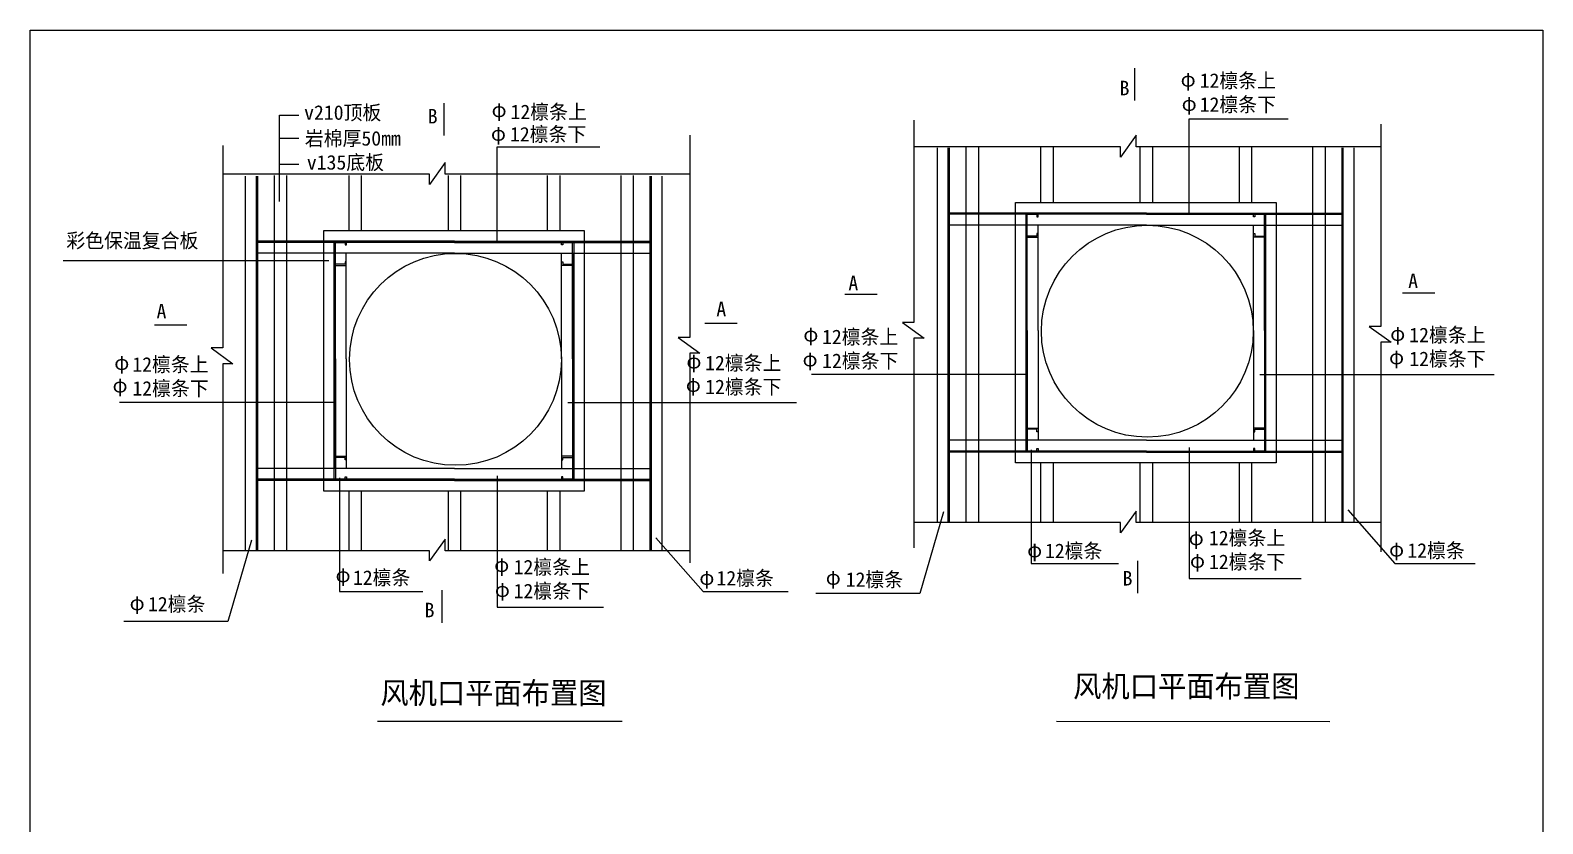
# Model space of a CAD drawing. Header units: metres. Extents: x 675 to 925, y 353 to 656.
# Drawn here: x 675 to 925.3, y 524.7 to 656 of the extents above; entities that cross this region are included whole.
import ezdxf

# ---------------------------------------------------------------- set-up
doc = ezdxf.new("R2010")
doc.units = ezdxf.units.M
doc.layers.add('BIAO', color=7, linetype='Continuous')
doc.layers.add('Q', color=4, linetype='Continuous')

msp = doc.modelspace()

# ---------------------------------------------------------------- linework, layer by layer
msp.add_lwpolyline([(674.97, 655.95), (925.27, 655.95), (925.27, 352.76), (674.97, 352.76)], close=True)
for centre in [(859.83, 606.17), (745.34, 601.51)]:
    msp.add_circle(centre, 17.53)
at = {"layer": 'BIAO'}
for p, q in [((857.78, 644.33), (857.78, 649.7)), ((743.48, 638.52), (743.48, 643.89)), ((716.23, 641.93), (719.43, 641.93)), ((716.23, 627.61), (716.23, 641.93)), ((821.2, 641.1), (821.2, 607.61)), ((866.74, 641.3), (883.15, 641.3)), ((866.74, 625.71), (866.74, 641.3)), ((784.11, 638.62), (784.11, 605.13)), ((858.01, 638.57), (855.41, 634.98)), ((858.01, 636.66), (858.01, 638.57)), ((898.48, 640.44), (898.48, 606.96)), ((706.82, 636.88), (706.82, 603.39)), ((716.23, 638.11), (719.43, 638.11)), ((752.25, 636.64), (769.25, 636.64)), ((752.25, 621.06), (752.25, 636.64)), ((855.41, 636.66), (821.2, 636.66)), ((829.87, 574.57), (829.87, 636.61)), ((831.94, 574.57), (831.94, 636.61)), ((842.22, 627.46), (842.22, 636.61)), ((844.29, 627.46), (844.29, 636.61)), ((855.41, 634.98), (855.41, 636.66)), ((898.49, 636.66), (858.01, 636.66)), ((858.65, 627.46), (858.65, 636.61)), ((860.72, 627.46), (860.72, 636.61)), ((875.08, 627.46), (875.08, 636.61)), ((877.15, 627.46), (877.15, 636.61)), ((887.23, 574.57), (887.23, 636.61)), ((889.3, 574.57), (889.3, 636.61)), ((716.23, 633.8), (719.43, 633.8)), ((743.63, 634.06), (741.03, 630.46)), ((743.63, 632.14), (743.63, 634.06)), ((741.03, 632.14), (706.82, 632.14)), ((715.38, 569.91), (715.38, 631.95)), ((717.45, 569.91), (717.45, 631.95)), ((727.73, 622.81), (727.73, 631.95)), ((729.8, 622.81), (729.8, 631.95)), ((741.03, 630.46), (741.03, 632.14)), ((784.11, 632.14), (743.63, 632.14)), ((744.16, 622.81), (744.16, 631.95)), ((746.23, 622.81), (746.23, 631.95)), ((760.59, 622.81), (760.59, 631.95)), ((762.66, 622.81), (762.66, 631.95)), ((772.74, 569.91), (772.74, 631.95)), ((774.81, 569.91), (774.81, 631.95)), ((859.69, 625.71), (827.1, 625.71)), ((859.69, 625.51), (827.1, 625.51)), ((859.69, 623.71), (827.1, 623.71)), ((839.76, 606.28), (839.76, 623.71)), ((839.96, 606.28), (839.96, 623.71)), ((841.76, 606.28), (841.76, 623.71)), ((859.69, 625.71), (892.06, 625.71)), ((859.69, 625.51), (892.06, 625.51)), ((859.69, 623.71), (892.06, 623.71)), ((877.4, 606.28), (877.4, 623.71)), ((879.2, 606.28), (879.2, 623.71)), ((879.4, 606.28), (879.4, 623.71)), ((745.2, 621.06), (712.61, 621.06)), ((745.2, 620.86), (712.61, 620.86)), ((745.2, 621.06), (777.57, 621.06)), ((745.2, 620.86), (777.57, 620.86)), ((745.2, 619.06), (712.61, 619.06)), ((725.27, 601.62), (725.27, 619.06)), ((725.47, 601.62), (725.47, 619.06)), ((727.27, 601.62), (727.27, 619.06)), ((745.2, 619.06), (777.57, 619.06)), ((762.91, 601.62), (762.91, 619.06)), ((764.71, 601.62), (764.71, 619.06)), ((764.91, 601.62), (764.91, 619.06)), ((724.37, 617.79), (680.4, 617.79)), ((809.77, 612.27), (815.13, 612.27)), ((902.04, 612.51), (907.41, 612.51)), ((695.53, 607.23), (700.9, 607.23)), ((786.58, 607.5), (791.95, 607.5)), ((821.2, 607.61), (819.29, 607.61)), ((819.29, 607.61), (822.89, 605.01)), ((839.76, 606.28), (839.76, 588.14)), ((839.96, 606.28), (839.96, 588.14)), ((841.76, 606.28), (841.76, 588.14)), ((877.4, 606.28), (877.4, 588.14)), ((879.2, 606.28), (879.2, 588.14)), ((879.4, 606.28), (879.4, 588.14)), ((896.56, 606.96), (900.16, 604.36)), ((898.48, 606.96), (896.56, 606.96)), ((706.82, 603.39), (704.91, 603.39)), ((704.91, 603.39), (708.51, 600.79)), ((784.11, 605.13), (782.19, 605.13)), ((782.19, 605.13), (785.79, 602.53)), ((821.2, 605.01), (821.2, 570.33)), ((822.89, 605.01), (821.2, 605.01)), ((900.16, 604.36), (898.48, 604.36)), ((898.48, 604.36), (898.48, 569.67)), ((706.82, 600.79), (706.82, 566.11)), ((708.51, 600.79), (706.82, 600.79)), ((725.27, 601.62), (725.27, 583.48)), ((725.47, 601.62), (725.47, 583.48)), ((727.27, 601.62), (727.27, 583.48)), ((762.91, 601.62), (762.91, 583.48)), ((764.71, 601.62), (764.71, 583.48)), ((764.91, 601.62), (764.91, 583.48)), ((784.11, 602.53), (784.11, 567.85)), ((785.79, 602.53), (784.11, 602.53)), ((839.96, 599.03), (804.25, 599.03)), ((878.43, 599.03), (917.22, 599.03)), ((725.47, 594.37), (689.76, 594.37)), ((763.94, 594.37), (801.77, 594.37)), ((859.69, 588.14), (827.1, 588.14)), ((859.69, 586.34), (827.1, 586.34)), ((859.69, 586.14), (827.1, 586.14)), ((840.63, 586.56), (840.63, 567.76)), ((859.69, 588.14), (892.06, 588.14)), ((859.69, 586.34), (892.06, 586.34)), ((859.69, 586.14), (892.06, 586.14)), ((866.74, 586.92), (866.74, 565.24)), ((745.2, 583.48), (712.61, 583.48)), ((745.2, 583.48), (777.57, 583.48)), ((842.22, 574.57), (842.22, 584.39)), ((844.29, 574.57), (844.29, 584.39)), ((858.65, 574.57), (858.65, 584.39)), ((860.72, 574.57), (860.72, 584.39)), ((875.08, 574.57), (875.08, 584.39)), ((877.15, 574.57), (877.15, 584.39)), ((745.2, 581.68), (712.61, 581.68)), ((745.2, 581.48), (712.61, 581.48)), ((726.14, 581.9), (726.14, 563.1)), ((745.2, 581.68), (777.57, 581.68)), ((745.2, 581.48), (777.57, 581.48)), ((752.25, 582.26), (752.25, 560.53)), ((727.73, 569.91), (727.73, 579.73)), ((729.8, 569.91), (729.8, 579.73)), ((744.16, 569.91), (744.16, 579.73)), ((746.23, 569.91), (746.23, 579.73)), ((760.59, 569.91), (760.59, 579.73)), ((762.66, 569.91), (762.66, 579.73)), ((826.08, 576.27), (822.17, 562.77)), ((858.01, 576.42), (855.41, 572.82)), ((858.01, 574.5), (858.01, 576.42)), ((892.99, 576.63), (900.8, 567.76)), ((855.41, 574.5), (821.2, 574.5)), ((855.41, 572.82), (855.41, 574.5)), ((898.49, 574.5), (858.01, 574.5)), ((711.59, 571.62), (707.68, 558.12)), ((743.63, 571.76), (741.03, 568.16)), ((743.63, 569.84), (743.63, 571.76)), ((778.5, 571.97), (786.31, 563.1)), ((741.03, 569.84), (706.82, 569.84)), ((741.03, 568.16), (741.03, 569.84)), ((784.11, 569.84), (743.63, 569.84)), ((858.25, 562.83), (858.25, 568.2)), ((840.63, 567.76), (855.08, 567.76)), ((900.8, 567.76), (914.08, 567.76)), ((743.12, 557.94), (743.12, 563.31)), ((866.74, 565.24), (885.28, 565.24)), ((726.14, 563.1), (739.92, 563.1)), ((786.31, 563.1), (800.4, 563.1)), ((822.17, 562.77), (804.96, 562.79)), ((752.25, 560.53), (769.81, 560.53)), ((707.68, 558.12), (690.47, 558.14)), ((732.46, 541.64), (772.92, 541.64)), ((844.78, 541.64), (890.01, 541.63))]:
    msp.add_line(p, q, dxfattribs=at)
for points in [[(825.1, 574.57), (825.1, 636.5)], [(826.9, 574.57), (826.9, 636.5)], [(827.1, 574.57), (827.1, 636.5)], [(892.06, 574.57), (892.06, 636.5)], [(892.26, 574.57), (892.26, 636.5)], [(894.06, 574.57), (894.06, 636.5)], [(710.61, 569.91), (710.61, 631.84)], [(712.41, 569.91), (712.41, 631.84)], [(712.61, 569.91), (712.61, 631.84)], [(777.57, 569.91), (777.57, 631.84)], [(777.77, 569.91), (777.77, 631.84)], [(779.57, 569.91), (779.57, 631.84)]]:
    msp.add_lwpolyline(points, dxfattribs=at)
for points in [[(881.15, 627.46), (881.15, 584.39), (838.02, 584.39), (838.02, 627.46)], [(879.4, 625.71), (879.4, 586.14), (839.77, 586.14), (839.77, 625.71)], [(841.76, 622.31), (841.56, 622.31), (841.56, 621.91), (839.97, 621.91), (839.97, 625.51), (841.57, 625.51), (841.57, 625.11), (841.77, 625.11), (841.77, 625.71), (839.77, 625.71), (839.77, 621.71), (841.76, 621.71)], [(877.4, 622.31), (877.6, 622.31), (877.6, 621.91), (879.2, 621.91), (879.2, 625.51), (877.6, 625.51), (877.6, 625.11), (877.4, 625.11), (877.4, 625.71), (879.4, 625.71), (879.4, 621.71), (877.4, 621.71)], [(766.66, 622.81), (766.66, 579.73), (723.53, 579.73), (723.53, 622.81)], [(727.27, 617.66), (727.07, 617.66), (727.07, 617.26), (725.48, 617.26), (725.48, 620.86), (727.08, 620.86), (727.08, 620.46), (727.28, 620.46), (727.28, 621.06), (725.28, 621.06), (725.28, 617.06), (727.27, 617.06)], [(764.91, 621.06), (764.91, 581.48), (725.28, 581.48), (725.28, 621.06)], [(762.91, 617.66), (763.11, 617.66), (763.11, 617.26), (764.71, 617.26), (764.71, 620.86), (763.11, 620.86), (763.11, 620.46), (762.91, 620.46), (762.91, 621.06), (764.91, 621.06), (764.91, 617.06), (762.91, 617.06)], [(841.76, 589.54), (841.56, 589.54), (841.56, 589.94), (839.97, 589.94), (839.97, 586.34), (841.57, 586.34), (841.57, 586.74), (841.77, 586.74), (841.77, 586.14), (839.77, 586.14), (839.77, 590.14), (841.76, 590.14)], [(877.4, 589.54), (877.6, 589.54), (877.6, 589.94), (879.2, 589.94), (879.2, 586.34), (877.6, 586.34), (877.6, 586.74), (877.4, 586.74), (877.4, 586.14), (879.4, 586.14), (879.4, 590.14), (877.4, 590.14)], [(727.27, 584.88), (727.07, 584.88), (727.07, 585.28), (725.48, 585.28), (725.48, 581.68), (727.08, 581.68), (727.08, 582.08), (727.28, 582.08), (727.28, 581.48), (725.28, 581.48), (725.28, 585.48), (727.27, 585.48)], [(762.91, 584.88), (763.11, 584.88), (763.11, 585.28), (764.71, 585.28), (764.71, 581.68), (763.11, 581.68), (763.11, 582.08), (762.91, 582.08), (762.91, 581.48), (764.91, 581.48), (764.91, 585.48), (762.91, 585.48)]]:
    msp.add_lwpolyline(points, close=True, dxfattribs=at)

# ---------------------------------------------------------------- texts
for s, p in [('v210顶板', (720.29, 641.14)), ('v135底板', (720.74, 632.9))]:
    msp.add_text(s, height=2.4).set_placement(p)
for s, height, p in [('12檩条上', 2.4, (868.5, 646.43)), ('B', 2.4, (855.24, 645.19)), ('12檩条上', 2.4, (754.45, 641.25)), ('12檩条下', 2.4, (868.5, 642.47)), ('B', 2.4, (740.75, 640.53)), ('岩棉厚50mm', 2.4, (720.41, 636.87)), ('12檩条下', 2.4, (754.36, 637.55)), ('彩色保温复合板', 2.4, (680.95, 619.96)), ('A', 2.4, (810.36, 612.93)), ('A', 2.4, (903, 613.29)), ('A', 2.4, (788.51, 608.63)), ('A', 2.4, (695.87, 608.28)), ('12檩条上', 2.4, (806, 604.03)), ('12檩条上', 2.4, (903.17, 604.35)), ('12檩条上', 2.4, (691.86, 599.47)), ('12檩条上', 2.4, (786.65, 599.71)), ('12檩条下', 2.4, (806.01, 600.07)), ('12檩条下', 2.4, (903.18, 600.4)), ('12檩条下', 2.4, (691.87, 595.51)), ('12檩条下', 2.4, (786.66, 595.76)), ('12檩条上', 2.4, (870.02, 570.77)), ('12檩条', 2.4, (842.89, 568.64)), ('12檩条', 2.4, (902.86, 568.7)), ('12檩条上', 2.4, (754.96, 565.95)), ('12檩条下', 2.4, (870.03, 566.82)), ('12檩条', 2.4, (728.37, 564.2)), ('12檩条', 2.4, (788.53, 564.12)), ('12檩条', 2.4, (809.92, 563.89)), ('B', 2.4, (855.74, 564.1)), ('12檩条下', 2.4, (754.96, 561.99)), ('12檩条', 2.4, (694.45, 559.83)), ('B', 2.4, (740.23, 558.84)), ('风机口平面布置图', 3.6, (732.91, 544.53)), ('风机口平面布置图', 3.6, (847.56, 545.64))]:
    msp.add_text(s, height=height, dxfattribs=at).set_placement(p)
at = {"layer": 'Q'}
for p in [(865.35, 646.63), (751.32, 641.59), (865.52, 642.62), (751.21, 637.68), (802.91, 604.46), (900.03, 604.58), (688.88, 599.77), (783.56, 600.01), (802.78, 600.35), (899.84, 600.7), (688.59, 596.03), (783.46, 596.14), (839.95, 568.77), (866.69, 570.78), (899.84, 568.9), (751.75, 566.35), (866.89, 567.04), (725.5, 564.65), (785.7, 564.21), (806.62, 564.23), (751.86, 562.22), (691.42, 560.02)]:
    msp.add_text('φ', height=2.4, dxfattribs=at).set_placement(p)

doc.saveas('drawing.dxf')
